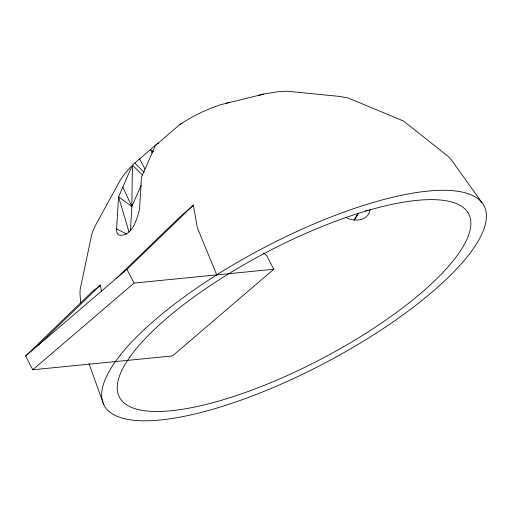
<?xml version="1.0" encoding="UTF-8"?>
<svg xmlns="http://www.w3.org/2000/svg" width="512" height="512" viewBox="0 0 512 512"><rect width="100%" height="100%" fill="white"/><g stroke="black" fill="none" stroke-linecap="round" stroke-linejoin="round"><path stroke-width="0.77" d="M130.483 230.323L131.834 206.464L132.435 165.158L157.261 143.622L158.765 143.219M482.067 202.797L451.072 159.456L448.109 156.371L403.379 120.941L347.84 97.85L338.682 96.333L287.085 91.206L278.63 91.61L263.853 94.048L220.557 104.742L211.168 108.09L201.44 112.314L191.744 117.242L180.224 124.122L155.347 145.606L141.478 177.235L139.539 209.338C136.89 219.283 132.461 236.032 119.501 235.283L117.613 234.022L116.774 231.917L116.627 228.896L118.566 196.813L132.435 165.158L142.528 175.046M370.074 209.363C368.704 221.197 353.984 222.227 345.562 217.267M129.03 232.058L118.566 196.813L131.834 206.464L141.21 185.28M354.406 220.077L358.291 213.357M354.048 219.974L358.234 213.344M130.906 166.707L124.8 173.702L120.186 180.275L94.906 226.432L93.03 230.592L91.731 234.528L80.154 289.325L79.981 293.53L80.64 302.97M263.482 253.05L266.598 255.52L273.792 269.229L172.499 355.923L32.8 369.754L25.6 356.045L92.115 291.77L100.346 285.21L101.517 291.43M38.24 345.222L100.346 285.21M116.762 278.022L179.597 217.299L193.402 205.075L197.261 227.533L216.723 274.88M25.6 356.045L126.893 269.35L193.402 205.075M32.8 369.754L134.093 283.066L273.792 269.229M180.224 124.122L182.342 123.52M365.267 210.886L367.91 210.214M258.451 95.334L263.853 94.048M226.445 103.059L229.242 102.394M116.627 228.896L126.784 234.138M153.581 151.706L150.33 149.536L152.147 152.922M134.893 162.989L144.205 172.525M139.546 158.893L145.011 169.043M126.893 269.35L134.093 283.066M122.803 187.034L131.834 206.464M88.922 363.456L103.789 404.678M129.574 357.434L125.683 363.366A197.216 59.962 -27.7 0 0 277.786 379.706A197.216 59.962 -27.7 0 0 469.478 215.642A197.216 59.962 -27.7 0 0 234.394 270.323L223.635 276.928A197.216 59.962 -27.7 0 0 129.574 357.434M120.115 355.302L115.11 361.997A214.554 65.229 -27.7 0 0 272.179 388A214.554 65.229 -27.7 0 0 484.333 206.432A214.554 65.229 -27.7 0 0 217.446 274.413L206.067 281.741A214.554 65.229 -27.7 0 0 120.115 355.302"/></g></svg>
